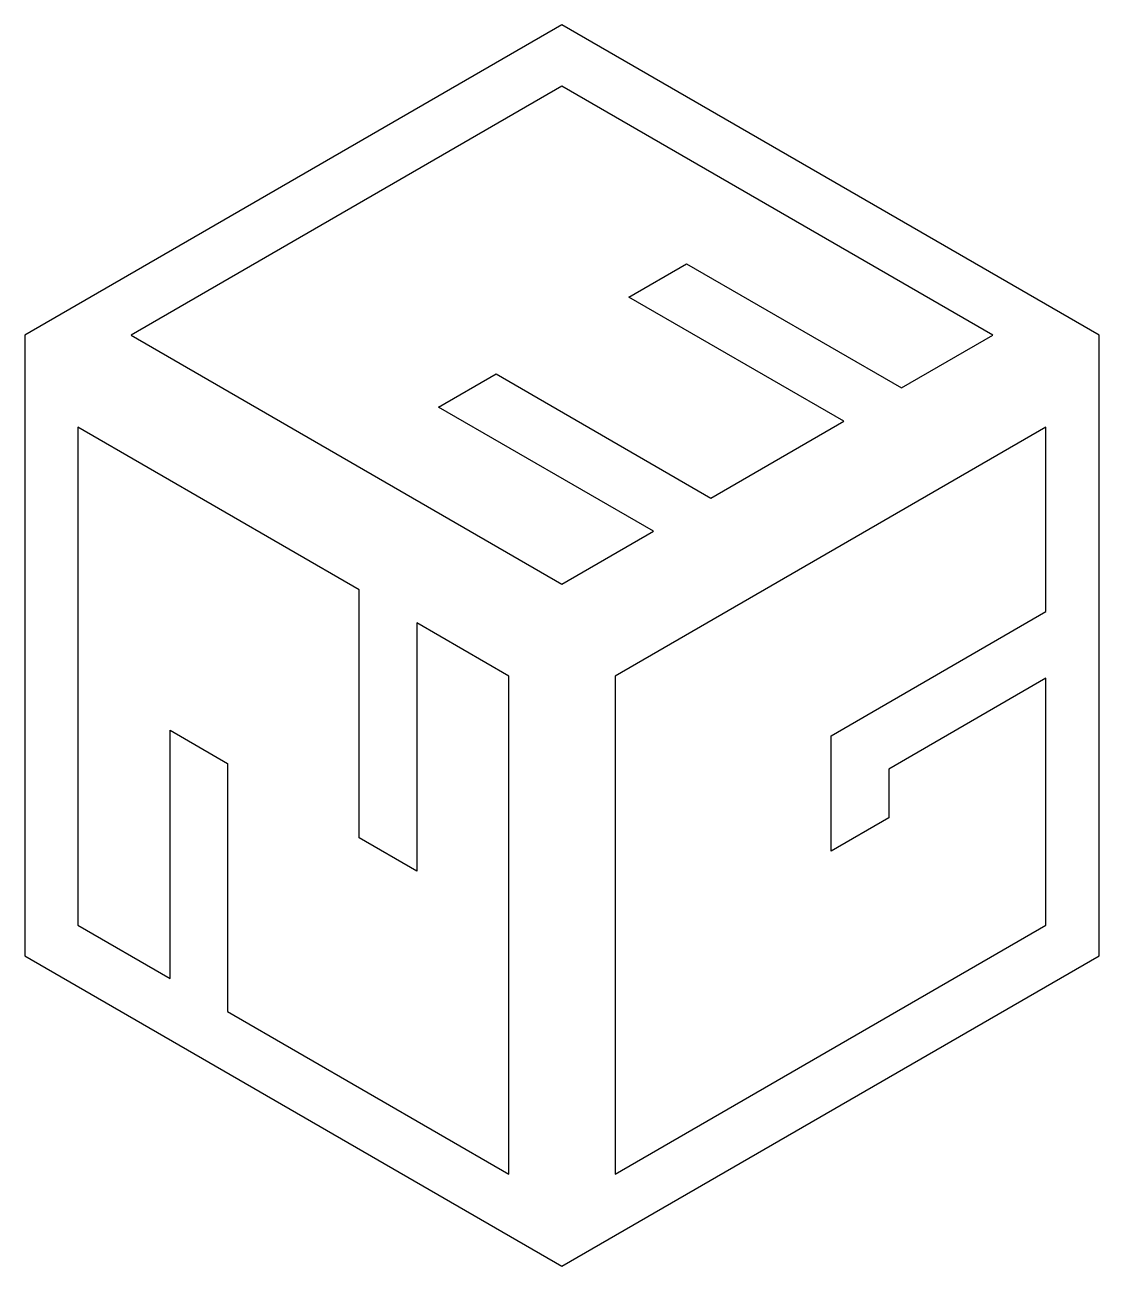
# Model space of a CAD drawing. Header units: inches. Extents: x 0 to 121, y 0 to 140.
import ezdxf

# ---------------------------------------------------------------- set-up
doc = ezdxf.new("R2010")
doc.units = ezdxf.units.IN
doc.header["$MEASUREMENT"] = 0
doc.layers.get('0').update_dxf_attribs({"linetype": 'CONTINUOUS'})

msp = doc.modelspace()

# ---------------------------------------------------------------- linework, layer by layer
for points in [[(60.62, 0), (121.24, 35), (121.24, 105), (60.62, 140), (0, 105), (0, 35)], [(60.62, 76.93), (70.93, 82.88), (46.68, 96.88), (53.18, 100.63), (77.43, 86.63), (92.43, 95.29), (68.18, 109.29), (74.68, 113.05), (98.93, 99.05), (109.24, 105), (60.62, 133.07), (12, 105)], [(54.62, 10.39), (54.62, 66.54), (44.23, 72.54), (44.23, 44.54), (37.73, 48.29), (37.73, 76.29), (6, 94.61), (6, 38.46), (16.39, 32.46), (16.39, 60.46), (22.89, 56.71), (22.89, 28.71)], [(66.62, 10.39), (115.24, 38.46), (115.24, 66.32), (97.49, 56.07), (97.49, 50.58), (90.99, 46.82), (90.99, 59.82), (115.24, 73.82), (115.24, 94.61), (66.62, 66.54)]]:
    msp.add_lwpolyline(points, close=True)

doc.saveas('drawing.dxf')
